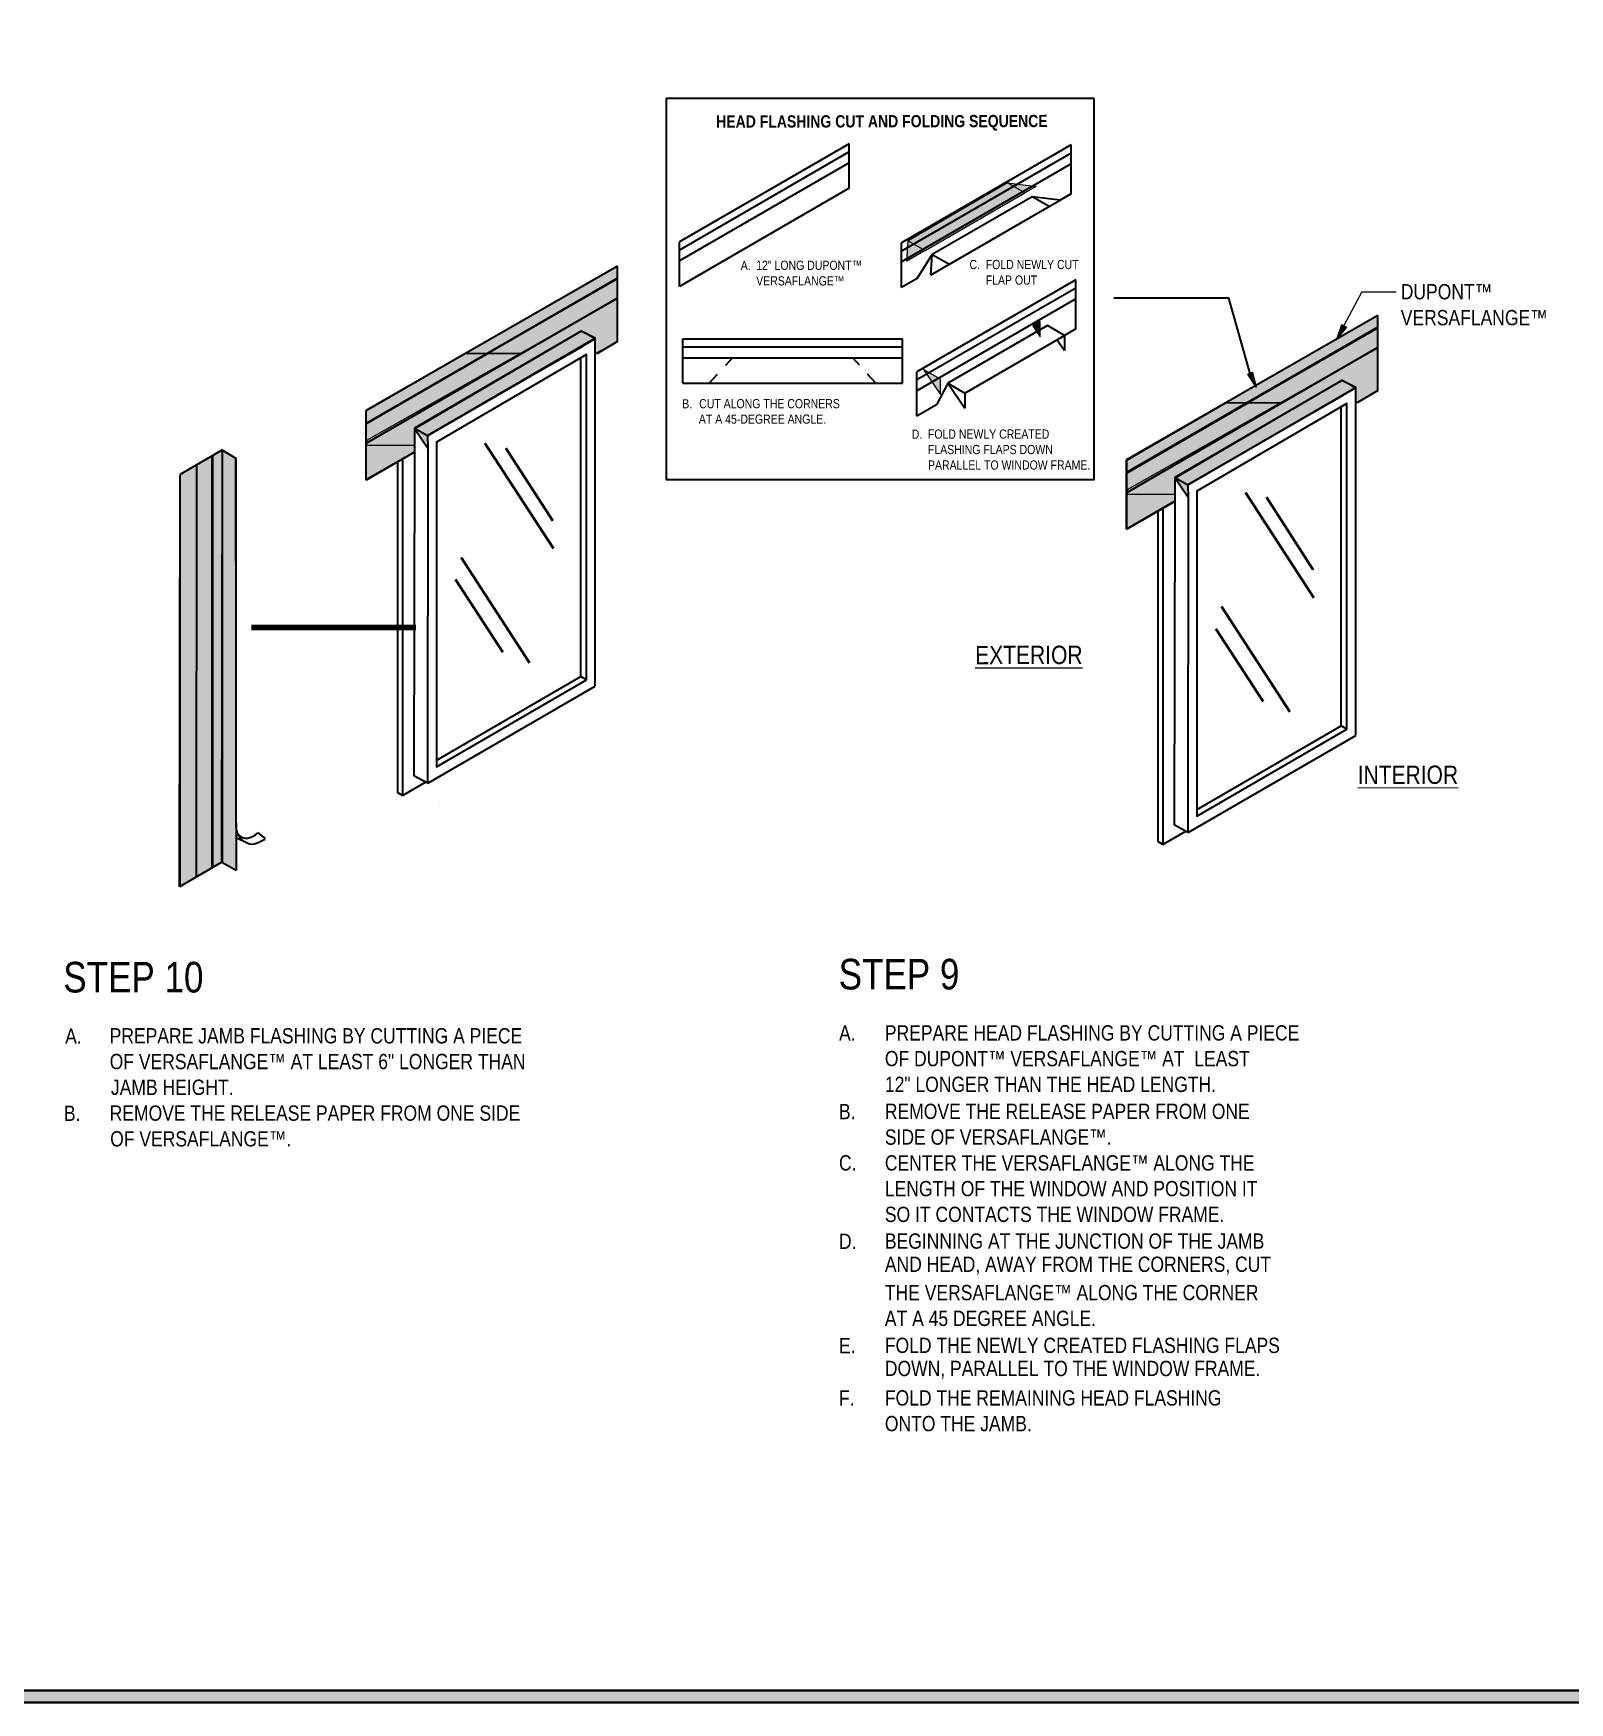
# Model space of a CAD drawing. Header units: inches. Extents: x -20.7 to 76.3, y -55.2 to 19.1.
# Drawn here: x 0.08 to 15.79, y -55.21 to -38.15 of the extents above; entities that cross this region are included whole.
import ezdxf

# ---------------------------------------------------------------- set-up
doc = ezdxf.new("R2010")
doc.units = ezdxf.units.IN
doc.header["$MEASUREMENT"] = 0
doc.linetypes.add('AI-Linetype-51', pattern=[0.25, 0.125, -0.125])
doc.linetypes.add('AI-Linetype-52', pattern=[0.25, 0.125, -0.125])
for name, color, linetype, lineweight in [('.ATI-HATCH', 7, 'Continuous', 0), ('.ATI-TEXT', 7, 'Continuous', 0), ('G-ANNO-TTLB', 7, 'Continuous', 0), ('TYVEK', 7, 'Continuous', 0)]:
    doc.layers.add(name, color=color, linetype=linetype, lineweight=lineweight)

# ---------------------------------------------------------------- blocks, each defined once
blk = doc.blocks.new('Block_36')
at = {"layer": 'TYVEK', "color": 3, "lineweight": 25, "true_color": 0x00ff00}
for points in [[(13.457, -41.699)], [(11.745, -42.689)]]:
    blk.add_lwpolyline(points, dxfattribs=at)
blk = doc.blocks.new('Block_37')
at = {"layer": 'TYVEK', "color": 3, "lineweight": 25, "true_color": 0x00ff00}
for points in [[(11.745, -42.689)], [(11.884, -42.766)]]:
    blk.add_lwpolyline(points, dxfattribs=at)
blk = doc.blocks.new('Block_38')
at = {"layer": 'TYVEK', "color": 3, "lineweight": 25, "true_color": 0x00ff00}
for p, q in [((11.884, -46.318), (11.745, -46.242)), ((11.629, -46.443), (11.577, -46.412))]:
    blk.add_line(p, q, dxfattribs=at)
blk = doc.blocks.new('Block_39')
at = {"layer": 'TYVEK', "color": 3, "lineweight": 25, "true_color": 0x00ff00}
for p, q in [((13.452, -45.229), (13.452, -41.969)), ((11.972, -46.088), (13.452, -45.229))]:
    blk.add_line(p, q, dxfattribs=at)
blk = doc.blocks.new('Block_35')
at = {"layer": 'TYVEK', "color": 3, "lineweight": 25, "true_color": 0x00ff00}
for p, q in [((13.597, -41.777), (11.885, -42.767)), ((13.599, -45.325), (13.599, -41.772)), ((11.75, -42.934), (11.745, -46.242)), ((11.887, -42.893), (11.884, -46.318)), ((11.577, -43.034), (11.577, -46.412)), ((11.629, -43.012), (11.629, -46.442)), ((11.887, -46.318), (13.599, -45.328)), ((13.508, -45.262), (13.452, -45.229)), ((11.629, -46.442), (11.864, -46.307))]:
    blk.add_line(p, q, dxfattribs=at)
at = {"layer": 'TYVEK', "color": 252, "lineweight": 35, "true_color": 0x848484}
for p, q in [((12.472, -42.844), (13.172, -43.921)), ((12.686, -42.893), (13.166, -43.636)), ((12.227, -44.01), (12.926, -45.087)), ((12.171, -44.236), (12.652, -44.979))]:
    blk.add_line(p, q, dxfattribs=at)
at = {"layer": 'TYVEK', "color": 3, "lineweight": 25, "true_color": 0x00ff00}
for points in [[(13.508, -45.262), (13.508, -41.936), (11.974, -42.83), (11.974, -46.151), (13.508, -45.262)], [(11.629, -42.767)]]:
    blk.add_lwpolyline(points, dxfattribs=at)
at = {"layer": 'TYVEK'}
for name in ['Block_36', 'Block_39', 'Block_37', 'Block_38']:
    blk.add_blockref(name, (0, 0), dxfattribs=at)
blk = doc.blocks.new('Block_40')
at = {"layer": 'TYVEK', "color": 3, "lineweight": 25, "true_color": 0x00ff00}
for points in [[(13.341, -41.771)], [(11.75, -42.692)]]:
    blk.add_lwpolyline(points, dxfattribs=at)
blk = doc.blocks.new('Block_41')
at = {"layer": 'TYVEK', "color": 1, "lineweight": 25, "true_color": 0xff0000}
for p in [(11.75, -42.692), (11.884, -42.766)]:
    blk.add_line(p, (11.887, -42.893), dxfattribs=at)
blk = doc.blocks.new('Block_42')
at = {"layer": 'TYVEK', "char_height": 0.2, "attachment_point": 7}
for s, insert in [('\\C18;\\c0;\\FArial Narrow|b0|i0|c1;\\H0.093750;\\W1.000000;B.', (6.716, -41.984)), ('\\C18;\\c0;\\FArial Narrow|b0|i0|c1;\\H0.093750;\\W1.000000;CUT ALONG THE CORNERS', (6.889, -41.984)), ('\\C18;\\c0;\\FArial Narrow|b0|i0|c1;\\H0.093750;\\W1.000000;AT A 45-DEGREE ANGLE.', (6.886, -42.142))]:
    blk.add_mtext(s, dxfattribs=dict(at, insert=insert))
blk = doc.blocks.new('Block_43')
at = {"layer": 'TYVEK', "char_height": 0.2, "attachment_point": 7}
for s, insert in [('\\C18;\\c0;\\FArial Narrow|b0|i0|c1;\\H0.093750;\\W1.000000;C.', (9.652, -40.562)), ('\\C18;\\c0;\\FArial Narrow|b0|i0|c1;\\H0.093750;\\W1.000000;FOLD NEWLY CUT ', (9.818, -40.562)), ('\\C18;\\c0;\\FArial Narrow|b0|i0|c1;\\H0.093750;\\W1.000000;FLAP OUT', (9.818, -40.721))]:
    blk.add_mtext(s, dxfattribs=dict(at, insert=insert))
blk = doc.blocks.new('Block_44')
at = {"layer": 'TYVEK', "char_height": 0.2, "attachment_point": 7}
for s, insert in [('\\C18;\\c0;\\FArial Narrow|b0|i0|c1;\\H0.093750;\\W1.000000;D.', (9.061, -42.295)), ('\\C18;\\c0;\\FArial Narrow|b0|i0|c1;\\H0.093750;\\W1.000000;FOLD NEWLY CREATED', (9.227, -42.295)), ('\\C18;\\c0;\\FArial Narrow|b0|i0|c1;\\H0.093750;\\W1.000000;FLASHING FLAPS DOWN ', (9.227, -42.453)), ('\\C18;\\c0;\\FArial Narrow|b0|i0|c1;\\H0.093750;\\W1.000000;PARALLEL TO WINDOW FRAME.', (9.228, -42.611))]:
    blk.add_mtext(s, dxfattribs=dict(at, insert=insert))
blk = doc.blocks.new('Block_45')
at = {"layer": 'TYVEK', "char_height": 0.2, "attachment_point": 7}
for s, insert in [('\\C18;\\c0;\\FArial Narrow|b0|i0|c1;\\H0.093750;\\W1.000000;A.', (7.314, -40.57)), ('\\C18;\\c0;\\FArial Narrow|b0|i0|c1;\\H0.093750;\\W1.000000;12" LONG DUPONT™', (7.472, -40.57)), ('\\C18;\\c0;\\FArial Narrow|b0|i0|c1;\\H0.093750;\\W1.000000;VERSAFLANGE™', (7.472, -40.729))]:
    blk.add_mtext(s, dxfattribs=dict(at, insert=insert))
blk = doc.blocks.new('Block_46')
at = {"layer": 'TYVEK', "color": 18, "lineweight": 25, "true_color": 0x000000}
blk.add_lwpolyline([(12.524, -41.64), (12.303, -40.858), (11.127, -40.858)], dxfattribs=at)
blk = doc.blocks.new('Block_48')
at = {"layer": 'TYVEK', "color": 3, "lineweight": 25, "true_color": 0x00ff00}
for points in [[(5.685, -41.196)], [(3.973, -42.186)]]:
    blk.add_lwpolyline(points, dxfattribs=at)
blk = doc.blocks.new('Block_49')
at = {"layer": 'TYVEK', "color": 3, "lineweight": 25, "true_color": 0x00ff00}
for points in [[(3.973, -42.186)], [(4.112, -42.263)]]:
    blk.add_lwpolyline(points, dxfattribs=at)
blk = doc.blocks.new('Block_50')
at = {"layer": 'TYVEK', "color": 3, "lineweight": 25, "true_color": 0x00ff00}
for p, q in [((4.112, -45.815), (3.973, -45.739)), ((3.858, -45.94), (3.805, -45.91))]:
    blk.add_line(p, q, dxfattribs=at)
blk = doc.blocks.new('Block_51')
at = {"layer": 'TYVEK', "color": 3, "lineweight": 25, "true_color": 0x00ff00}
for p, q in [((5.681, -44.726), (5.681, -41.466)), ((4.2, -45.585), (5.681, -44.726))]:
    blk.add_line(p, q, dxfattribs=at)
blk = doc.blocks.new('Block_47')
at = {"layer": 'TYVEK', "color": 3, "lineweight": 25, "true_color": 0x00ff00}
for p, q in [((5.825, -41.274), (4.114, -42.264)), ((5.827, -44.822), (5.827, -41.269)), ((3.978, -42.431), (3.973, -45.739)), ((4.115, -42.39), (4.112, -45.815)), ((3.805, -42.531), (3.805, -45.91)), ((3.857, -42.51), (3.857, -45.94)), ((4.115, -45.815), (5.827, -44.825)), ((5.736, -44.759), (5.681, -44.726)), ((3.857, -45.94), (4.093, -45.805))]:
    blk.add_line(p, q, dxfattribs=at)
at = {"layer": 'TYVEK', "color": 252, "lineweight": 35, "true_color": 0x848484}
for p, q in [((4.7, -42.341), (5.4, -43.418)), ((4.914, -42.39), (5.395, -43.133)), ((4.455, -43.507), (5.154, -44.584)), ((4.4, -43.734), (4.881, -44.476))]:
    blk.add_line(p, q, dxfattribs=at)
at = {"layer": 'TYVEK', "color": 3, "lineweight": 25, "true_color": 0x00ff00}
for points in [[(5.736, -44.759), (5.736, -41.433), (4.203, -42.328), (4.203, -45.648), (5.736, -44.759)], [(3.857, -42.264)]]:
    blk.add_lwpolyline(points, dxfattribs=at)
at = {"layer": 'TYVEK'}
for name in ['Block_48', 'Block_51', 'Block_49', 'Block_50']:
    blk.add_blockref(name, (0, 0), dxfattribs=at)
blk = doc.blocks.new('Block_52')
at = {"layer": 'TYVEK', "color": 3, "lineweight": 25, "true_color": 0x00ff00}
for points in [[(5.569, -41.268)], [(3.978, -42.189)]]:
    blk.add_lwpolyline(points, dxfattribs=at)
blk = doc.blocks.new('Block_53')
at = {"layer": 'TYVEK', "color": 1, "lineweight": 25, "true_color": 0xff0000}
for p in [(3.978, -42.189), (4.112, -42.263)]:
    blk.add_line(p, (4.115, -42.39), dxfattribs=at)
blk = doc.blocks.new('Block_461')
at = {"layer": '.ATI-TEXT', "char_height": 0.2, "attachment_point": 7}
for s, insert in [('\\C18;\\c0;\\FArial Narrow|b0|i0|c1;\\H0.156250;\\W1.000000;A.', (0.409, -48.478)), ('\\C18;\\c0;\\FArial Narrow|b0|i0|c1;\\H0.156250;\\W1.000000;PREPARE JAMB FLASHING BY CUTTING A PIECE', (0.864, -48.478)), ('\\C18;\\c0;\\FArial Narrow|b0|i0|c1;\\H0.156250;\\W1.000000;OF VERSAFLANGE™ AT LEAST 6" LONGER THAN', (0.864, -48.741)), ('\\C18;\\c0;\\FArial Narrow|b0|i0|c1;\\H0.156250;\\W1.000000;JAMB HEIGHT.', (0.877, -49.004)), ('\\C18;\\c0;\\FArial Narrow|b0|i0|c1;\\H0.156250;\\W1.000000;B.', (0.396, -49.268)), ('\\C18;\\c0;\\FArial Narrow|b0|i0|c1;\\H0.156250;\\W1.000000;REMOVE THE RELEASE PAPER FROM ONE SIDE', (0.864, -49.268)), ('\\C18;\\c0;\\FArial Narrow|b0|i0|c1;\\H0.156250;\\W1.000000;OF VERSAFLANGE™.', (0.869, -49.531))]:
    blk.add_mtext(s, dxfattribs=dict(at, insert=insert))
blk = doc.blocks.new('Block_464')
at = {"layer": '.ATI-TEXT', "true_color": 0x000000, "transparency": 33554687}
h = blk.add_hatch(color=18, dxfattribs=at)
h.dxf.hatch_style = 2
h.paths.add_polyline_path([(13.504, -41.153), (13.407, -41.278), (13.458, -41.128)])
at = {"layer": '.ATI-TEXT', "color": 18, "lineweight": 0, "true_color": 0x000000}
for p, q in [((13.481, -41.135), (13.667, -40.788)), ((13.667, -40.793), (14.014, -40.793))]:
    blk.add_line(p, q, dxfattribs=at)
at = {"layer": '.ATI-TEXT'}
blk.add_lwpolyline([(13.504, -41.153), (13.407, -41.278), (13.458, -41.128), (13.458, -41.128)], close=True, dxfattribs=at)
at = {"layer": '.ATI-TEXT', "char_height": 0.2, "attachment_point": 7}
for s, insert in [('\\C18;\\c0;\\FArial Narrow|b0|i0|c1;\\H0.156250;\\W1.000000;DUPONT™', (14.06, -40.872)), ('\\C18;\\c0;\\FArial Narrow|b0|i0|c1;\\H0.156250;\\W1.000000;VERSAFLANGE™', (14.06, -41.137))]:
    blk.add_mtext(s, dxfattribs=dict(at, insert=insert))

msp = doc.modelspace()

# ---------------------------------------------------------------- hatches: boundary and pattern name
at = {"layer": '.ATI-HATCH', "true_color": 0x808080, "transparency": 33554687}
h = msp.add_hatch(color=8, dxfattribs=at)
edge = h.paths.add_edge_path()
edge.add_spline(control_points=[(10.332, -39.715), (10.332, -39.715), (10.042, -39.68), (10.042, -39.68), (10.042, -39.68), (10.217, -39.781), (10.217, -39.781), (10.217, -39.781), (10.332, -39.715), (10.332, -39.715)], knot_values=[0, 0, 0, 0, 1, 1, 1, 2, 2, 2, 3, 3, 3, 3], degree=3, periodic=0)
edge = h.paths.add_edge_path()
edge.add_spline(control_points=[(9.024, -40.27), (9.024, -40.27), (9.01, -40.48), (9.01, -40.48), (9.01, -40.48), (9.198, -40.371), (9.198, -40.371), (9.198, -40.371), (9.024, -40.27), (9.024, -40.27)], knot_values=[0, 0, 0, 0, 1, 1, 1, 2, 2, 2, 3, 3, 3, 3], degree=3, periodic=0)
edge.add_line((9.024, -40.27), (9.024, -40.27))
at = {"layer": '.ATI-HATCH', "true_color": 0x808080, "transparency": 33554559}
for points in [[(10.217, -39.781), (10.042, -39.68), (9.024, -40.27), (9.198, -40.371)], [(10.374, -41.097), (10.298, -41.141), (10.374, -41.252)], [(9.355, -41.687), (9.181, -41.586), (9.355, -41.842)]]:
    msp.add_hatch(color=8, dxfattribs=at).paths.add_polyline_path(points)
at = {"layer": '.ATI-HATCH', "true_color": 0x808080, "transparency": 33554687}
h = msp.add_hatch(color=8, dxfattribs=at)
edge = h.paths.add_edge_path()
edge.add_spline(control_points=[(6.054, -40.664), (6.054, -40.664), (6.054, -40.533), (6.054, -40.533), (6.054, -40.533), (4.505, -41.423), (4.505, -41.423), (4.505, -41.423), (4.732, -41.423), (4.732, -41.423), (4.732, -41.423), (6.054, -40.664), (6.054, -40.664)], knot_values=[0, 0, 0, 0, 1, 1, 1, 2, 2, 2, 3, 3, 3, 4, 4, 4, 4], degree=3, periodic=0)
edge = h.paths.add_edge_path()
edge.add_spline(control_points=[(6.054, -40.865), (6.054, -40.865), (6.054, -40.661), (6.054, -40.661), (6.054, -40.661), (4.732, -41.423), (4.732, -41.423), (4.732, -41.423), (5.075, -41.423), (5.075, -41.423), (5.075, -41.423), (6.054, -40.865), (6.054, -40.865)], knot_values=[0, 0, 0, 0, 1, 1, 1, 2, 2, 2, 3, 3, 3, 4, 4, 4, 4], degree=3, periodic=0)
edge.add_line((6.054, -40.865), (6.054, -40.865))
edge = h.paths.add_edge_path()
edge.add_spline(control_points=[(4.732, -41.423), (4.732, -41.423), (4.505, -41.423), (4.505, -41.423), (4.505, -41.423), (3.49, -42.011), (3.49, -42.011), (3.49, -42.011), (3.49, -42.142), (3.49, -42.142), (3.49, -42.142), (4.732, -41.423), (4.732, -41.423)], knot_values=[0, 0, 0, 0, 1, 1, 1, 2, 2, 2, 3, 3, 3, 4, 4, 4, 4], degree=3, periodic=0)
edge.add_line((4.732, -41.423), (4.732, -41.423))
edge = h.paths.add_edge_path()
edge.add_spline(control_points=[(5.068, -41.423), (5.068, -41.423), (4.732, -41.423), (4.732, -41.423), (4.732, -41.423), (3.49, -42.142), (3.49, -42.142), (3.49, -42.142), (3.49, -42.313), (3.49, -42.313), (3.49, -42.313), (5.068, -41.423), (5.068, -41.423)], knot_values=[0, 0, 0, 0, 1, 1, 1, 2, 2, 2, 3, 3, 3, 4, 4, 4, 4], degree=3, periodic=0)
edge.add_line((5.068, -41.423), (5.068, -41.423))
edge = h.paths.add_edge_path()
edge.add_spline(control_points=[(3.982, -42.435), (3.982, -42.435), (3.982, -42.359), (3.982, -42.359), (3.982, -42.359), (3.49, -42.359), (3.49, -42.359), (3.49, -42.359), (3.49, -42.72), (3.49, -42.72), (3.49, -42.72), (3.982, -42.435), (3.982, -42.435)], knot_values=[0, 0, 0, 0, 1, 1, 1, 2, 2, 2, 3, 3, 3, 4, 4, 4, 4], degree=3, periodic=0)
edge.add_line((3.982, -42.435), (3.982, -42.435))
edge = h.paths.add_edge_path()
edge.add_spline(control_points=[(5.827, -41.269), (5.827, -41.269), (5.825, -41.423), (5.825, -41.423), (5.825, -41.423), (6.054, -41.304), (6.054, -41.304), (6.054, -41.304), (6.054, -40.861), (6.054, -40.861), (6.054, -40.861), (3.49, -42.313), (3.49, -42.313), (3.49, -42.313), (3.49, -42.359), (3.49, -42.359), (3.49, -42.359), (3.982, -42.359), (3.982, -42.359), (3.982, -42.359), (3.982, -42.193), (3.982, -42.193), (3.982, -42.193), (5.688, -41.194), (5.688, -41.194)], knot_values=[0, 0, 0, 0, 1, 1, 1, 2, 2, 2, 3, 3, 3, 4, 4, 4, 5, 5, 5, 6, 6, 6, 7, 7, 7, 8, 8, 8, 8], degree=3, periodic=0)
edge.add_line((5.688, -41.194), (5.827, -41.269))
h = msp.add_hatch(color=8, dxfattribs=at)
edge = h.paths.add_edge_path()
edge.add_spline(control_points=[(13.826, -41.167), (13.826, -41.167), (13.826, -41.035), (13.826, -41.035), (13.826, -41.035), (12.277, -41.926), (12.277, -41.926), (12.277, -41.926), (12.504, -41.926), (12.504, -41.926), (12.504, -41.926), (13.826, -41.167), (13.826, -41.167)], knot_values=[0, 0, 0, 0, 1, 1, 1, 2, 2, 2, 3, 3, 3, 4, 4, 4, 4], degree=3, periodic=0)
edge = h.paths.add_edge_path()
edge.add_spline(control_points=[(13.826, -41.368), (13.826, -41.368), (13.826, -41.164), (13.826, -41.164), (13.826, -41.164), (12.504, -41.926), (12.504, -41.926), (12.504, -41.926), (12.847, -41.926), (12.847, -41.926), (12.847, -41.926), (13.826, -41.368), (13.826, -41.368)], knot_values=[0, 0, 0, 0, 1, 1, 1, 2, 2, 2, 3, 3, 3, 4, 4, 4, 4], degree=3, periodic=0)
edge.add_line((13.826, -41.368), (13.826, -41.368))
edge = h.paths.add_edge_path()
edge.add_spline(control_points=[(12.504, -41.926), (12.504, -41.926), (12.277, -41.926), (12.277, -41.926), (12.277, -41.926), (11.262, -42.513), (11.262, -42.513), (11.262, -42.513), (11.262, -42.645), (11.262, -42.645), (11.262, -42.645), (12.504, -41.926), (12.504, -41.926)], knot_values=[0, 0, 0, 0, 1, 1, 1, 2, 2, 2, 3, 3, 3, 4, 4, 4, 4], degree=3, periodic=0)
edge.add_line((12.504, -41.926), (12.504, -41.926))
edge = h.paths.add_edge_path()
edge.add_spline(control_points=[(12.839, -41.926), (12.839, -41.926), (12.504, -41.926), (12.504, -41.926), (12.504, -41.926), (11.262, -42.645), (11.262, -42.645), (11.262, -42.645), (11.262, -42.816), (11.262, -42.816), (11.262, -42.816), (12.839, -41.926), (12.839, -41.926)], knot_values=[0, 0, 0, 0, 1, 1, 1, 2, 2, 2, 3, 3, 3, 4, 4, 4, 4], degree=3, periodic=0)
edge.add_line((12.839, -41.926), (12.839, -41.926))
edge = h.paths.add_edge_path()
edge.add_spline(control_points=[(11.753, -42.938), (11.753, -42.938), (11.753, -42.861), (11.753, -42.861), (11.753, -42.861), (11.262, -42.862), (11.262, -42.862), (11.262, -42.862), (11.262, -43.223), (11.262, -43.223), (11.262, -43.223), (11.753, -42.938), (11.753, -42.938)], knot_values=[0, 0, 0, 0, 1, 1, 1, 2, 2, 2, 3, 3, 3, 4, 4, 4, 4], degree=3, periodic=0)
edge.add_line((11.753, -42.938), (11.753, -42.938))
edge = h.paths.add_edge_path()
edge.add_spline(control_points=[(13.599, -41.772), (13.599, -41.772), (13.597, -41.926), (13.597, -41.926), (13.597, -41.926), (13.826, -41.807), (13.826, -41.807), (13.826, -41.807), (13.826, -41.363), (13.826, -41.363), (13.826, -41.363), (11.262, -42.816), (11.262, -42.816), (11.262, -42.816), (11.262, -42.862), (11.262, -42.862), (11.262, -42.862), (11.753, -42.861), (11.753, -42.861), (11.753, -42.861), (11.753, -42.696), (11.753, -42.696), (11.753, -42.696), (13.46, -41.697), (13.46, -41.697)], knot_values=[0, 0, 0, 0, 1, 1, 1, 2, 2, 2, 3, 3, 3, 4, 4, 4, 5, 5, 5, 6, 6, 6, 7, 7, 7, 8, 8, 8, 8], degree=3, periodic=0)
edge.add_line((13.46, -41.697), (13.599, -41.772))
h = msp.add_hatch(color=8, dxfattribs=at)
edge = h.paths.add_edge_path()
edge.add_spline(control_points=[(4.112, -42.263), (4.112, -42.263), (3.978, -42.189), (3.978, -42.189), (3.978, -42.189), (4.115, -42.39), (4.115, -42.39), (4.115, -42.39), (4.112, -42.263), (4.112, -42.263)], knot_values=[0, 0, 0, 0, 1, 1, 1, 2, 2, 2, 3, 3, 3, 3], degree=3, periodic=0)
edge = h.paths.add_edge_path()
edge.add_spline(control_points=[(5.819, -41.274), (5.819, -41.274), (5.688, -41.194), (5.688, -41.194), (5.688, -41.194), (3.981, -42.187), (3.981, -42.187), (3.981, -42.187), (4.112, -42.263), (4.112, -42.263), (4.112, -42.263), (5.703, -41.351), (5.703, -41.351)], knot_values=[0, 0, 0, 0, 1, 1, 1, 2, 2, 2, 3, 3, 3, 4, 4, 4, 4], degree=3, periodic=0)
edge.add_line((5.703, -41.351), (5.819, -41.274))
h = msp.add_hatch(color=8, dxfattribs=at)
edge = h.paths.add_edge_path()
edge.add_spline(control_points=[(11.884, -42.766), (11.884, -42.766), (11.75, -42.692), (11.75, -42.692), (11.75, -42.692), (11.887, -42.893), (11.887, -42.893), (11.887, -42.893), (11.884, -42.766), (11.884, -42.766)], knot_values=[0, 0, 0, 0, 1, 1, 1, 2, 2, 2, 3, 3, 3, 3], degree=3, periodic=0)
edge = h.paths.add_edge_path()
edge.add_spline(control_points=[(13.591, -41.777), (13.591, -41.777), (13.46, -41.697), (13.46, -41.697), (13.46, -41.697), (11.753, -42.69), (11.753, -42.69), (11.753, -42.69), (11.884, -42.766), (11.884, -42.766), (11.884, -42.766), (13.474, -41.854), (13.474, -41.854)], knot_values=[0, 0, 0, 0, 1, 1, 1, 2, 2, 2, 3, 3, 3, 4, 4, 4, 4], degree=3, periodic=0)
edge.add_line((13.474, -41.854), (13.591, -41.777))
h = msp.add_hatch(color=8, dxfattribs=at)
edge = h.paths.add_edge_path()
edge.add_spline(control_points=[(1.918, -42.463), (1.918, -42.463), (1.756, -42.557), (1.756, -42.557), (1.756, -42.557), (1.756, -46.767), (1.756, -46.767), (1.756, -46.767), (1.918, -46.673), (1.918, -46.673), (1.918, -46.673), (1.918, -42.463), (1.918, -42.463)], knot_values=[0, 0, 0, 0, 1, 1, 1, 2, 2, 2, 3, 3, 3, 4, 4, 4, 4], degree=3, periodic=0)
edge = h.paths.add_edge_path()
edge.add_spline(control_points=[(1.583, -42.657), (1.583, -42.657), (1.583, -46.866), (1.583, -46.866), (1.583, -46.866), (1.756, -46.766), (1.756, -46.766), (1.756, -46.766), (1.756, -42.557), (1.756, -42.557)], knot_values=[0, 0, 0, 0, 1, 1, 1, 2, 2, 2, 3, 3, 3, 3], degree=3, periodic=0)
edge.add_line((1.756, -42.557), (1.583, -42.657))
at = {"layer": '.ATI-HATCH', "true_color": 0x808080, "transparency": 33554559}
h = msp.add_hatch(color=8, dxfattribs=at)
edge = h.paths.add_edge_path()
edge.add_spline(control_points=[(2.016, -42.413), (2.016, -42.413), (1.918, -42.463), (1.918, -42.463), (1.918, -42.463), (1.918, -46.678), (1.918, -46.678), (1.918, -46.678), (2.016, -46.621), (2.016, -46.621), (2.016, -46.621), (2.016, -42.413), (2.016, -42.413)], knot_values=[0, 0, 0, 0, 1, 1, 1, 2, 2, 2, 3, 3, 3, 4, 4, 4, 4], degree=3, periodic=0)
edge = h.paths.add_edge_path()
edge.add_spline(control_points=[(2.016, -42.413), (2.016, -42.413), (2.01, -46.624), (2.01, -46.624), (2.01, -46.624), (2.156, -46.703), (2.156, -46.703), (2.156, -46.703), (2.15, -42.497), (2.15, -42.497)], knot_values=[0, 0, 0, 0, 1, 1, 1, 2, 2, 2, 3, 3, 3, 3], degree=3, periodic=0)
edge.add_line((2.15, -42.497), (2.016, -42.413))
at = {"layer": '.ATI-TEXT', "true_color": 0x000000, "transparency": 33554687}
h = msp.add_hatch(color=18, dxfattribs=at)
h.dxf.hatch_style = 2
h.paths.add_polyline_path([(12.546, -41.615), (12.582, -41.769), (12.498, -41.635)])
at = {"layer": 'G-ANNO-TTLB', "true_color": 0xff00ff, "transparency": 33554687}
h = msp.add_hatch(color=6, dxfattribs=at)
edge = h.paths.add_edge_path()
edge.add_spline(control_points=[(20.038, -55.214), (20.038, -55.214), (-20.65, -55.214), (-20.65, -55.214), (-20.65, -55.214), (-20.65, -21.089), (-20.65, -21.089), (-20.65, -21.089), (20.038, -21.089), (20.038, -21.089), (20.038, -21.089), (20.038, -55.214), (20.038, -55.214)], knot_values=[0, 0, 0, 0, 1, 1, 1, 2, 2, 2, 3, 3, 3, 4, 4, 4, 4], degree=3, periodic=0)
edge = h.paths.add_edge_path()
edge.add_spline(control_points=[(-20.525, -21.214), (-20.525, -21.214), (-20.525, -55.089), (-20.525, -55.089), (-20.525, -55.089), (19.913, -55.089), (19.913, -55.089), (19.913, -55.089), (19.913, -21.214), (19.913, -21.214), (19.913, -21.214), (-20.525, -21.214), (-20.525, -21.214)], knot_values=[0, 0, 0, 0, 1, 1, 1, 2, 2, 2, 3, 3, 3, 4, 4, 4, 4], degree=3, periodic=0)
edge.add_line((-20.525, -21.214), (-20.525, -21.214))

# ---------------------------------------------------------------- linework, layer by layer
at = {"layer": '.ATI-HATCH'}
for points in [[(10.217, -39.781), (10.042, -39.68), (9.024, -40.27), (9.198, -40.371)], [(10.374, -41.097), (10.298, -41.141), (10.374, -41.252)], [(9.355, -41.687), (9.181, -41.586), (9.355, -41.842)]]:
    msp.add_lwpolyline(points, close=True, dxfattribs=at)
for points, knots in [([(10.332, -39.715), (10.332, -39.715), (10.042, -39.68), (10.042, -39.68), (10.042, -39.68), (10.217, -39.781), (10.217, -39.781), (10.217, -39.781), (10.332, -39.715), (10.332, -39.715)], [0, 0, 0, 0, 1, 1, 1, 2, 2, 2, 3, 3, 3, 3]), ([(9.024, -40.27), (9.024, -40.27), (9.01, -40.48), (9.01, -40.48), (9.01, -40.48), (9.198, -40.371), (9.198, -40.371), (9.198, -40.371), (9.024, -40.27), (9.024, -40.27)], [0, 0, 0, 0, 1, 1, 1, 2, 2, 2, 3, 3, 3, 3]), ([(6.054, -40.664), (6.054, -40.664), (6.054, -40.533), (6.054, -40.533), (6.054, -40.533), (4.505, -41.423), (4.505, -41.423), (4.505, -41.423), (4.732, -41.423), (4.732, -41.423), (4.732, -41.423), (6.054, -40.664), (6.054, -40.664)], [0, 0, 0, 0, 1, 1, 1, 2, 2, 2, 3, 3, 3, 4, 4, 4, 4]), ([(6.054, -40.865), (6.054, -40.865), (6.054, -40.661), (6.054, -40.661), (6.054, -40.661), (4.732, -41.423), (4.732, -41.423), (4.732, -41.423), (5.075, -41.423), (5.075, -41.423), (5.075, -41.423), (6.054, -40.865), (6.054, -40.865)], [0, 0, 0, 0, 1, 1, 1, 2, 2, 2, 3, 3, 3, 4, 4, 4, 4]), ([(5.827, -41.269), (5.827, -41.269), (5.825, -41.423), (5.825, -41.423), (5.825, -41.423), (6.054, -41.304), (6.054, -41.304), (6.054, -41.304), (6.054, -40.861), (6.054, -40.861), (6.054, -40.861), (3.49, -42.313), (3.49, -42.313), (3.49, -42.313), (3.49, -42.359), (3.49, -42.359), (3.49, -42.359), (3.982, -42.359), (3.982, -42.359), (3.982, -42.359), (3.982, -42.193), (3.982, -42.193), (3.982, -42.193), (5.688, -41.194), (5.688, -41.194)], [0, 0, 0, 0, 1, 1, 1, 2, 2, 2, 3, 3, 3, 4, 4, 4, 5, 5, 5, 6, 6, 6, 7, 7, 7, 8, 8, 8, 8]), ([(13.826, -41.167), (13.826, -41.167), (13.826, -41.035), (13.826, -41.035), (13.826, -41.035), (12.277, -41.926), (12.277, -41.926), (12.277, -41.926), (12.504, -41.926), (12.504, -41.926), (12.504, -41.926), (13.826, -41.167), (13.826, -41.167)], [0, 0, 0, 0, 1, 1, 1, 2, 2, 2, 3, 3, 3, 4, 4, 4, 4]), ([(5.819, -41.274), (5.819, -41.274), (5.688, -41.194), (5.688, -41.194), (5.688, -41.194), (3.981, -42.187), (3.981, -42.187), (3.981, -42.187), (4.112, -42.263), (4.112, -42.263), (4.112, -42.263), (5.703, -41.351), (5.703, -41.351)], [0, 0, 0, 0, 1, 1, 1, 2, 2, 2, 3, 3, 3, 4, 4, 4, 4]), ([(13.826, -41.368), (13.826, -41.368), (13.826, -41.164), (13.826, -41.164), (13.826, -41.164), (12.504, -41.926), (12.504, -41.926), (12.504, -41.926), (12.847, -41.926), (12.847, -41.926), (12.847, -41.926), (13.826, -41.368), (13.826, -41.368)], [0, 0, 0, 0, 1, 1, 1, 2, 2, 2, 3, 3, 3, 4, 4, 4, 4]), ([(4.732, -41.423), (4.732, -41.423), (4.505, -41.423), (4.505, -41.423), (4.505, -41.423), (3.49, -42.011), (3.49, -42.011), (3.49, -42.011), (3.49, -42.142), (3.49, -42.142), (3.49, -42.142), (4.732, -41.423), (4.732, -41.423)], [0, 0, 0, 0, 1, 1, 1, 2, 2, 2, 3, 3, 3, 4, 4, 4, 4]), ([(5.068, -41.423), (5.068, -41.423), (4.732, -41.423), (4.732, -41.423), (4.732, -41.423), (3.49, -42.142), (3.49, -42.142), (3.49, -42.142), (3.49, -42.313), (3.49, -42.313), (3.49, -42.313), (5.068, -41.423), (5.068, -41.423)], [0, 0, 0, 0, 1, 1, 1, 2, 2, 2, 3, 3, 3, 4, 4, 4, 4]), ([(13.599, -41.772), (13.599, -41.772), (13.597, -41.926), (13.597, -41.926), (13.597, -41.926), (13.826, -41.807), (13.826, -41.807), (13.826, -41.807), (13.826, -41.363), (13.826, -41.363), (13.826, -41.363), (11.262, -42.816), (11.262, -42.816), (11.262, -42.816), (11.262, -42.862), (11.262, -42.862), (11.262, -42.862), (11.753, -42.861), (11.753, -42.861), (11.753, -42.861), (11.753, -42.696), (11.753, -42.696), (11.753, -42.696), (13.46, -41.697), (13.46, -41.697)], [0, 0, 0, 0, 1, 1, 1, 2, 2, 2, 3, 3, 3, 4, 4, 4, 5, 5, 5, 6, 6, 6, 7, 7, 7, 8, 8, 8, 8]), ([(13.591, -41.777), (13.591, -41.777), (13.46, -41.697), (13.46, -41.697), (13.46, -41.697), (11.753, -42.69), (11.753, -42.69), (11.753, -42.69), (11.884, -42.766), (11.884, -42.766), (11.884, -42.766), (13.474, -41.854), (13.474, -41.854)], [0, 0, 0, 0, 1, 1, 1, 2, 2, 2, 3, 3, 3, 4, 4, 4, 4]), ([(12.504, -41.926), (12.504, -41.926), (12.277, -41.926), (12.277, -41.926), (12.277, -41.926), (11.262, -42.513), (11.262, -42.513), (11.262, -42.513), (11.262, -42.645), (11.262, -42.645), (11.262, -42.645), (12.504, -41.926), (12.504, -41.926)], [0, 0, 0, 0, 1, 1, 1, 2, 2, 2, 3, 3, 3, 4, 4, 4, 4]), ([(12.839, -41.926), (12.839, -41.926), (12.504, -41.926), (12.504, -41.926), (12.504, -41.926), (11.262, -42.645), (11.262, -42.645), (11.262, -42.645), (11.262, -42.816), (11.262, -42.816), (11.262, -42.816), (12.839, -41.926), (12.839, -41.926)], [0, 0, 0, 0, 1, 1, 1, 2, 2, 2, 3, 3, 3, 4, 4, 4, 4]), ([(4.112, -42.263), (4.112, -42.263), (3.978, -42.189), (3.978, -42.189), (3.978, -42.189), (4.115, -42.39), (4.115, -42.39), (4.115, -42.39), (4.112, -42.263), (4.112, -42.263)], [0, 0, 0, 0, 1, 1, 1, 2, 2, 2, 3, 3, 3, 3]), ([(1.918, -42.463), (1.918, -42.463), (1.756, -42.557), (1.756, -42.557), (1.756, -42.557), (1.756, -46.767), (1.756, -46.767), (1.756, -46.767), (1.918, -46.673), (1.918, -46.673), (1.918, -46.673), (1.918, -42.463), (1.918, -42.463)], [0, 0, 0, 0, 1, 1, 1, 2, 2, 2, 3, 3, 3, 4, 4, 4, 4]), ([(2.016, -42.413), (2.016, -42.413), (1.918, -42.463), (1.918, -42.463), (1.918, -42.463), (1.918, -46.678), (1.918, -46.678), (1.918, -46.678), (2.016, -46.621), (2.016, -46.621), (2.016, -46.621), (2.016, -42.413), (2.016, -42.413)], [0, 0, 0, 0, 1, 1, 1, 2, 2, 2, 3, 3, 3, 4, 4, 4, 4]), ([(2.016, -42.413), (2.016, -42.413), (2.01, -46.624), (2.01, -46.624), (2.01, -46.624), (2.156, -46.703), (2.156, -46.703), (2.156, -46.703), (2.15, -42.497), (2.15, -42.497)], [0, 0, 0, 0, 1, 1, 1, 2, 2, 2, 3, 3, 3, 3]), ([(3.982, -42.435), (3.982, -42.435), (3.982, -42.359), (3.982, -42.359), (3.982, -42.359), (3.49, -42.359), (3.49, -42.359), (3.49, -42.359), (3.49, -42.72), (3.49, -42.72), (3.49, -42.72), (3.982, -42.435), (3.982, -42.435)], [0, 0, 0, 0, 1, 1, 1, 2, 2, 2, 3, 3, 3, 4, 4, 4, 4]), ([(1.583, -42.657), (1.583, -42.657), (1.583, -46.866), (1.583, -46.866), (1.583, -46.866), (1.756, -46.766), (1.756, -46.766), (1.756, -46.766), (1.756, -42.557), (1.756, -42.557)], [0, 0, 0, 0, 1, 1, 1, 2, 2, 2, 3, 3, 3, 3]), ([(11.884, -42.766), (11.884, -42.766), (11.75, -42.692), (11.75, -42.692), (11.75, -42.692), (11.887, -42.893), (11.887, -42.893), (11.887, -42.893), (11.884, -42.766), (11.884, -42.766)], [0, 0, 0, 0, 1, 1, 1, 2, 2, 2, 3, 3, 3, 3]), ([(11.753, -42.938), (11.753, -42.938), (11.753, -42.861), (11.753, -42.861), (11.753, -42.861), (11.262, -42.862), (11.262, -42.862), (11.262, -42.862), (11.262, -43.223), (11.262, -43.223), (11.262, -43.223), (11.753, -42.938), (11.753, -42.938)], [0, 0, 0, 0, 1, 1, 1, 2, 2, 2, 3, 3, 3, 4, 4, 4, 4])]:
    msp.add_open_spline(points, degree=3, knots=knots, dxfattribs=at)
at = {"layer": '.ATI-TEXT'}
msp.add_lwpolyline([(12.546, -41.615), (12.582, -41.769), (12.498, -41.635), (12.498, -41.635)], close=True, dxfattribs=at)
at = {"layer": 'G-ANNO-TTLB', "color": 6, "lineweight": 30, "true_color": 0xff00ff}
for p, q in [((-20.525, -55.089), (19.913, -55.089)), ((19.913, -55.089), (-20.525, -55.089)), ((-20.65, -55.214), (20.038, -55.214))]:
    msp.add_line(p, q, dxfattribs=at)
at = {"layer": 'G-ANNO-TTLB'}
for points in [[(20.038, -55.214), (20.038, -55.214), (-20.65, -55.214), (-20.65, -55.214), (-20.65, -55.214), (-20.65, -21.089), (-20.65, -21.089), (-20.65, -21.089), (20.038, -21.089), (20.038, -21.089), (20.038, -21.089), (20.038, -55.214), (20.038, -55.214)], [(-20.525, -21.214), (-20.525, -21.214), (-20.525, -55.089), (-20.525, -55.089), (-20.525, -55.089), (19.913, -55.089), (19.913, -55.089), (19.913, -55.089), (19.913, -21.214), (19.913, -21.214), (19.913, -21.214), (-20.525, -21.214), (-20.525, -21.214)]]:
    msp.add_open_spline(points, degree=3, knots=[0, 0, 0, 0, 1, 1, 1, 2, 2, 2, 3, 3, 3, 4, 4, 4, 4], dxfattribs=at)
at = {"layer": 'TYVEK', "color": 4, "lineweight": 25, "true_color": 0x00ffff}
for p, q in [((8.422, -39.279), (6.687, -40.283)), ((8.422, -39.363), (6.687, -40.367)), ((8.422, -39.733), (8.422, -39.279)), ((10.692, -39.289), (8.958, -40.293)), ((10.692, -39.374), (8.958, -40.377)), ((10.692, -39.791), (10.692, -39.289)), ((8.422, -39.473), (6.687, -40.477)), ((10.692, -39.483), (8.958, -40.487)), ((8.422, -39.733), (6.687, -40.737)), ((10.58, -39.855), (10.291, -39.821)), ((10.465, -39.922), (10.58, -39.855)), ((10.692, -39.791), (10.562, -39.866)), ((6.687, -40.737), (6.687, -40.283)), ((8.958, -40.747), (8.958, -40.293)), ((9.117, -40.655), (9.272, -40.41)), ((9.258, -40.621), (9.272, -40.41)), ((9.447, -40.511), (9.258, -40.621)), ((9.117, -40.655), (8.958, -40.747)), ((10.739, -40.67), (9.115, -41.61)), ((10.739, -40.754), (9.115, -41.694)), ((10.739, -41.171), (10.739, -40.67)), ((10.739, -40.864), (9.115, -41.804)), ((6.721, -41.727), (6.721, -41.273)), ((6.721, -41.273), (8.966, -41.273)), ((8.966, -41.727), (8.966, -41.273)), ((10.547, -41.283), (10.622, -41.394)), ((10.739, -41.171), (10.622, -41.239)), ((10.622, -41.239), (10.622, -41.394)), ((6.721, -41.356), (8.966, -41.356)), ((6.721, -41.466), (8.966, -41.466)), ((9.115, -42.064), (9.115, -41.61)), ((6.721, -41.727), (8.966, -41.727)), ((9.429, -41.727), (9.316, -41.947)), ((9.429, -41.727), (9.604, -41.983)), ((9.316, -41.947), (9.115, -42.064)), ((9.604, -41.828), (9.604, -41.983))]:
    msp.add_line(p, q, dxfattribs=at)
at = {"layer": 'TYVEK', "color": 1, "lineweight": 25, "true_color": 0xff0000}
for p, q in [((6.054, -40.531), (3.486, -42.007)), ((6.054, -41.3), (6.054, -40.531)), ((6.054, -40.652), (3.486, -42.138)), ((6.047, -40.861), (3.49, -42.34)), ((13.826, -41.034), (11.258, -42.509)), ((13.826, -41.803), (13.826, -41.034)), ((13.826, -41.155), (11.258, -42.641)), ((6.054, -41.3), (5.842, -41.426)), ((13.818, -41.364), (11.262, -42.843)), ((13.826, -41.803), (13.614, -41.929)), ((3.486, -42.716), (3.486, -42.007)), ((3.978, -42.189), (3.978, -42.431)), ((2.016, -42.408), (1.583, -42.659)), ((1.912, -46.681), (1.912, -42.477)), ((2.01, -46.624), (2.016, -42.423)), ((2.017, -42.41), (2.156, -42.495)), ((3.978, -42.431), (3.486, -42.716)), ((1.75, -46.775), (1.756, -42.567)), ((11.258, -43.219), (11.258, -42.509)), ((1.577, -46.875), (1.583, -42.667)), ((11.75, -42.692), (11.75, -42.934)), ((11.75, -42.934), (11.258, -43.219)), ((2.156, -46.219), (2.156, -46.704)), ((2.282, -46.435), (2.156, -46.373)), ((2.374, -46.321), (2.453, -46.382)), ((2.01, -46.624), (1.577, -46.875)), ((2.01, -46.624), (2.156, -46.704))]:
    msp.add_line(p, q, dxfattribs=at)
at = {"layer": 'TYVEK', "color": 4, "linetype": 'AI-Linetype-51', "lineweight": 25, "true_color": 0x00ffff}
msp.add_line((6.992, -41.727), (7.229, -41.466), dxfattribs=at)
at = {"layer": 'TYVEK', "color": 4, "linetype": 'AI-Linetype-52', "lineweight": 25, "true_color": 0x00ffff}
msp.add_line((8.695, -41.727), (8.458, -41.466), dxfattribs=at)
at = {"layer": 'TYVEK', "color": 1, "lineweight": 211, "true_color": 0xff0000}
msp.add_line((2.312, -44.225), (3.992, -44.225), dxfattribs=at)
at = {"layer": 'TYVEK', "color": 3, "lineweight": 25, "true_color": 0x00ff00}
msp.add_line((4.238, -46.036), (4.238, -46.036), dxfattribs=at)
at = {"layer": 'TYVEK', "color": 18, "lineweight": 25, "true_color": 0x000000}
msp.add_lwpolyline([(10.925, -38.818), (6.553, -38.818), (6.553, -42.711), (10.925, -42.711)], close=True, dxfattribs=at)
at = {"layer": 'TYVEK', "color": 4, "lineweight": 25, "true_color": 0x00ffff}
for points in [[(9.272, -40.41), (9.447, -40.511), (10.465, -39.922), (10.291, -39.821)], [(9.429, -41.727), (9.604, -41.828), (10.622, -41.239), (10.448, -41.138)]]:
    msp.add_lwpolyline(points, close=True, dxfattribs=at)
at = {"layer": 'TYVEK', "color": 1, "lineweight": 25, "true_color": 0xff0000}
for points in [[(3.978, -42.187), (4.112, -42.26), (5.827, -41.267), (5.684, -41.194)], [(11.75, -42.692), (11.884, -42.766), (13.599, -41.772), (13.456, -41.7)]]:
    msp.add_lwpolyline(points, close=True, dxfattribs=at)
msp.add_lwpolyline([(1.071, -48.062)], dxfattribs=at)
msp.add_open_spline([(2.453, -46.386), (2.453, -46.386), (2.35, -46.463), (2.282, -46.435), (2.143, -46.379), (2.157, -46.245), (2.156, -46.219), (2.156, -46.219), (2.156, -42.495), (2.156, -42.495)], degree=3, knots=[0, 0, 0, 0, 1, 1, 1, 2, 2, 2, 3, 3, 3, 3], dxfattribs=at)
msp.add_open_spline([(2.173, -46.332), (2.231, -46.41), (2.327, -46.373), (2.374, -46.325)], degree=3, dxfattribs=at)

# ---------------------------------------------------------------- block references
at = {"layer": '.ATI-TEXT'}
for name in ['Block_464', 'Block_461']:
    msp.add_blockref(name, (0, 0), dxfattribs=at)
at = {"layer": 'TYVEK'}
for name in ['Block_45', 'Block_43', 'Block_46', 'Block_47', 'Block_52', 'Block_35', 'Block_40', 'Block_42', 'Block_53', 'Block_44', 'Block_41']:
    msp.add_blockref(name, (0, 0), dxfattribs=at)

# ---------------------------------------------------------------- texts
at = {"layer": '.ATI-TEXT', "char_height": 0.2, "attachment_point": 7, "rotation": 0.1123}
for s, insert in [('\\L\\C18;\\c0;\\FArial Narrow|b0|i0|c1;\\H0.187500;\\W1.000002;EXTERIOR\\l', (9.71, -44.602)), ('\\L\\C18;\\c0;\\FArial Narrow|b0|i0|c1;\\H0.187500;\\W1.000002;INTERIOR\\l', (13.62, -45.827))]:
    msp.add_mtext(s, dxfattribs=dict(at, insert=insert))
at = {"layer": '.ATI-TEXT', "char_height": 0.2, "attachment_point": 7}
for s, insert in [('\\C18;\\c0;\\FArial Narrow|b0|i0|c1;\\H0.312500;\\W1.000000;STEP 10', (0.39, -47.959)), ('\\C18;\\c0;\\FArial Narrow|b0|i0|c1;\\H0.312500;\\W1.000000;STEP 9', (8.315, -47.928)), ('\\C18;\\c0;\\FArial Narrow|b0|i0|c1;\\H0.156250;\\W1.000000;PREPARE HEAD FLASHING BY CUTTING A PIECE', (8.787, -48.448)), ('\\C18;\\c0;\\FArial Narrow|b0|i0|c1;\\H0.156250;\\W1.000000;A.', (8.319, -48.448)), ('\\C18;\\c0;\\FArial Narrow|b0|i0|c1;\\H0.156250;\\W1.000000;OF DUPONT™ VERSAFLANGE™ AT  LEAST ', (8.787, -48.711)), ('\\C18;\\c0;\\FArial Narrow|b0|i0|c1;\\H0.156250;\\W1.000000;12" LONGER THAN THE HEAD LENGTH.', (8.787, -48.974)), ('\\C18;\\c0;\\FArial Narrow|b0|i0|c1;\\H0.156250;\\W1.000000;B.', (8.318, -49.25)), ('\\C18;\\c0;\\FArial Narrow|b0|i0|c1;\\H0.156250;\\W1.000000;REMOVE THE RELEASE PAPER FROM ONE', (8.787, -49.25)), ('\\C18;\\c0;\\FArial Narrow|b0|i0|c1;\\H0.156250;\\W1.000000;SIDE OF VERSAFLANGE™.', (8.787, -49.513)), ('\\C18;\\c0;\\FArial Narrow|b0|i0|c1;\\H0.156250;\\W1.000000;C.', (8.318, -49.777)), ('\\C18;\\c0;\\FArial Narrow|b0|i0|c1;\\H0.156250;\\W1.000000;CENTER THE VERSAFLANGE™ ALONG THE', (8.787, -49.777)), ('\\C18;\\c0;\\FArial Narrow|b0|i0|c1;\\H0.156250;\\W1.000000;LENGTH OF THE WINDOW AND POSITION IT', (8.787, -50.04)), ('\\C18;\\c0;\\FArial Narrow|b0|i0|c1;\\H0.156250;\\W1.000000;SO IT CONTACTS THE WINDOW FRAME.', (8.787, -50.303)), ('\\C18;\\c0;\\FArial Narrow|b0|i0|c1;\\H0.156250;\\W1.000000;D.', (8.318, -50.576)), ('\\C18;\\c0;\\FArial Narrow|b0|i0|c1;\\H0.156250;\\W1.000000;BEGINNING AT THE JUNCTION OF THE JAMB', (8.787, -50.576)), ('\\C18;\\c0;\\FArial Narrow|b0|i0|c1;\\H0.156250;\\W1.000000;AND HEAD, AWAY FROM THE CORNERS, CUT', (8.787, -50.84)), ('\\C18;\\c0;\\FArial Narrow|b0|i0|c1;\\H0.156250;\\W1.000000;THE VERSAFLANGE™ ALONG THE CORNER', (8.787, -51.103)), ('\\C18;\\c0;\\FArial Narrow|b0|i0|c1;\\H0.156250;\\W1.000000;AT A 45 DEGREE ANGLE.', (8.787, -51.366)), ('\\C18;\\c0;\\FArial Narrow|b0|i0|c1;\\H0.156250;\\W1.000000;E.', (8.318, -51.642)), ('\\C18;\\c0;\\FArial Narrow|b0|i0|c1;\\H0.156250;\\W1.000000;FOLD THE NEWLY CREATED FLASHING FLAPS', (8.787, -51.642)), ('\\C18;\\c0;\\FArial Narrow|b0|i0|c1;\\H0.156250;\\W1.000000;DOWN, PARALLEL TO THE WINDOW FRAME.', (8.787, -51.905)), ('\\C18;\\c0;\\FArial Narrow|b0|i0|c1;\\H0.156250;\\W1.000000;F.', (8.318, -52.179)), ('\\C18;\\c0;\\FArial Narrow|b0|i0|c1;\\H0.156250;\\W1.000000;FOLD THE REMAINING HEAD FLASHING', (8.787, -52.179)), ('\\C18;\\c0;\\FArial Narrow|b0|i0|c1;\\H0.156250;\\W1.000000;ONTO THE JAMB.', (8.787, -52.442))]:
    msp.add_mtext(s, dxfattribs=dict(at, insert=insert))
at = {"layer": 'TYVEK', "insert": (7.063, -39.151), "char_height": 0.2, "attachment_point": 7, "rotation": 0.1123}
msp.add_mtext('\\C18;\\c0;\\FArial Narrow Bold|b1|i0|c1;\\H0.125000;\\W1.000002;HEAD FLASHING CUT AND FOLDING SEQUENCE', dxfattribs=at)

doc.saveas('drawing.dxf')
